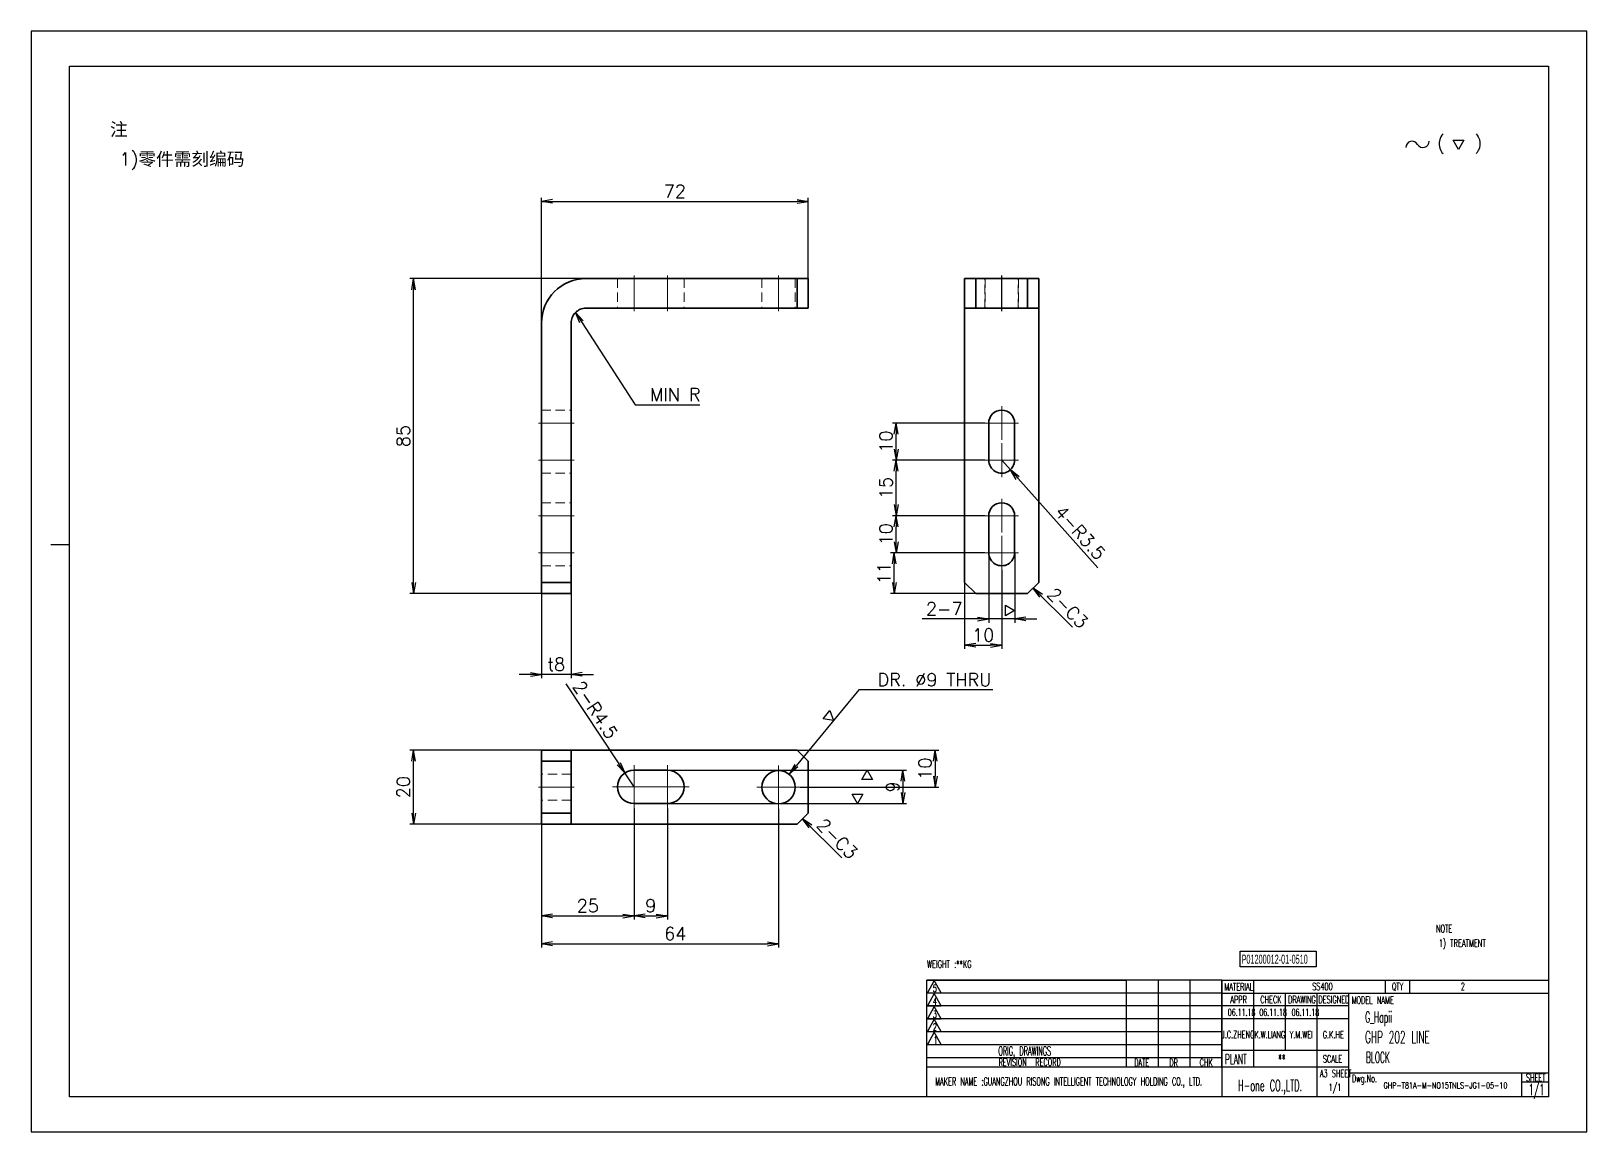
# Model space of a CAD drawing. Header units: millimetres. Extents: x 9439 to 18429, y 1498 to 3280.
# Drawn here: x 14907.3 to 15327.3, y 1498.1 to 1795.1 of the extents above; entities that cross this region are included whole.
import ezdxf
from ezdxf.enums import TextEntityAlignment as Align

# ---------------------------------------------------------------- set-up
doc = ezdxf.new("R2010")
doc.units = ezdxf.units.MM
doc.linetypes.add('CENTER-HOKUTO', pattern=[23, 20, -1, 1, -1])
doc.linetypes.add('HIDDEN-HOKUTO', pattern=[3.8, 2.5, -1.3])
doc.layers.add('AM_7', color=2, linetype='CENTER-HOKUTO', lineweight=30)
doc.layers.add('AM_HID', color=1, linetype='HIDDEN-HOKUTO', lineweight=25)
doc.layers.add('title_frame', color=7, linetype='Continuous')
doc.layers.add('word_dim', color=253, linetype='Continuous')
doc.styles.add('MX_NOTE_STANDARD', font='txt.shx', dxfattribs={"bigfont": 'bigfont.shx'})
doc.styles.get("Standard").update_dxf_attribs({"font": 'romans.shx', "bigfont": 'bigfont.shx'})
doc.dimstyles.new('RS1-1', dxfattribs={"dimtxt": 3.5, "dimasz": 3, "dimexe": 1, "dimexo": 0, "dimgap": 1, "dimtad": 3, "dimdsep": 46, "dimtxsty": 'Standard', "dimblk1": 'OPEN', "dimblk2": 'OPEN', "dimsah": 1, "dimcen": 0, "dimclrd": 256, "dimclre": 256, "dimclrt": 3, "dimazin": 2, "dimtfac": 1, "dimtmove": 0, "dimatfit": 3, "dimldrblk": 'OPEN', "dimfxl": 0, "dimtolj": 1, "dimtzin": 0, "dimarcsym": 0})

# ---------------------------------------------------------------- blocks, each defined once
blk = doc.blocks.new('A$C404331B6')
at = {"layer": 'title_frame'}
for p, q in [((0, -31.5), (0, 0)), ((0, 0), (53.9, 0)), ((79.62, 0), (0, 0)), ((53.9, -23.5), (53.9, 0)), ((62.48, -23.5), (62.48, 0)), ((62.48, -23.5), (62.48, 0)), ((71.05, -23.5), (71.05, 0)), ((71.05, -23.5), (71.05, 0)), ((79.62, 0), (79.62, -31.5)), ((79.62, 0), (167.83, 0)), ((88.2, -23.5), (88.2, 0)), ((123.73, 0), (123.73, -3.5)), ((130.3, 0), (130.3, -3.5)), ((53.9, -3.5), (0, -3.5)), ((79.62, -3.5), (0, -3.5)), ((1.98, -0.12), (0.1, -3.45)), ((0.1, -3.45), (3.86, -3.45)), ((1.98, -3.6), (0.1, -6.92)), ((3.86, -3.45), (1.98, -0.12)), ((3.86, -6.92), (1.98, -3.6)), ((79.62, -3.5), (167.83, -3.5)), ((96.78, -18.9), (96.78, -3.5)), ((105.35, -31.5), (105.35, -3.5)), ((113.92, -31.5), (113.92, -3.5)), ((53.9, -7), (0, -7)), ((79.62, -7), (0, -7)), ((0.1, -6.92), (3.86, -6.92)), ((1.98, -7.13), (0.1, -10.45)), ((3.86, -10.45), (1.98, -7.13)), ((113.92, -7), (79.62, -7)), ((53.9, -10.5), (0, -10.5)), ((79.62, -10.5), (0, -10.5)), ((0.1, -10.45), (3.86, -10.45)), ((1.98, -10.54), (0.1, -13.87)), ((3.86, -13.87), (1.98, -10.54)), ((113.92, -10.5), (79.62, -10.5)), ((53.9, -14), (0, -14)), ((79.62, -14), (0, -14)), ((0.1, -13.87), (3.86, -13.87)), ((1.98, -14.07), (0.1, -17.4)), ((3.86, -17.4), (1.98, -14.07)), ((53.9, -17.5), (0, -17.5)), ((79.62, -17.5), (0, -17.5)), ((53.9, -21), (0, -21)), ((79.62, -21), (0, -21)), ((0.1, -17.4), (3.86, -17.4)), ((79.62, -18.9), (113.92, -18.9)), ((79.62, -23.5), (0, -23.5)), ((113.92, -23.5), (79.62, -23.5)), ((113.92, -25), (167.83, -25)), ((160.48, -25), (160.48, -31.5)), ((160.48, -27.5), (167.83, -27.5)), ((167.83, -31.5), (0, -31.5))]:
    blk.add_line(p, q, dxfattribs=at)
at = {"layer": 'title_frame', "color": 3, "style": 'MX_NOTE_STANDARD', "width": 0.5341}
for s, height, p in [('5', 1.92, (1.59, -3.22)), ('MATERIAL', 1.973, (80.3, -2.79)), ('QTY', 1.973, (125.5, -2.7)), ('4', 1.92, (1.59, -6.7)), ('3', 1.92, (1.59, -10.23)), ('APPR', 1.973, (81.89, -6.26)), ('CHECK', 1.973, (89.99, -6.26)), ('DRAWING', 1.973, (97.51, -6.26)), ('DESIGNED', 1.973, (105.7, -6.26)), ('MODEL NAME', 1.973, (114.63, -6.41)), ('2', 1.92, (1.59, -13.64)), ('1', 1.92, (1.78, -17.17)), ('ORIG, DRAWINGS', 2.4112, (19.27, -20.34)), ('PLANT', 2.74, (80.46, -22.73)), ('SCALE', 1.973, (106.88, -22.28)), ('REVISION  RECORD', 1.9728, (19.32, -23.18)), ('DATE', 1.973, (55.94, -23.26)), ('DR', 1.973, (65.43, -23.27)), ('CHK', 1.973, (73.61, -23.23)), ('MAKER NAME :GUANGZHOU RISONG INTELLIGENT TECHNOLOGY HOLDING CO., LTD.', 2.16, (2.22, -28.43)), ('Dwg.No.', 1.973, (114.71, -27.52)), ('SHEET', 1.973, (161.71, -27.29))]:
    blk.add_text(s, height=height, dxfattribs=at).set_placement(p)
blk = doc.blocks.new('shiage0')
at = {"layer": 'word_dim', "color": 3, "linetype": 'Continuous'}
for centre, start, end in [((1.69, 0), 30, 180), ((4.61, 1.69), 210, 0)]:
    blk.add_arc(centre, 1.69, start, end, dxfattribs=at)
blk = doc.blocks.new('12')
at = {"layer": 'title_frame', "color": 3, "linetype": 'Continuous'}
blk.add_lwpolyline([(20.46, 3.03), (19.01, 5.53), (21.9, 5.53)], close=True, dxfattribs=at)
blk.add_blockref('shiage0', (6.23, 3.56), dxfattribs=at)
blk.add_text('(   )', height=3.5, dxfattribs=at).set_placement((14.64, 3.08))
blk = doc.blocks.new('_Open')
at = {"color": 0, "lineweight": -2}
for p, q in [((-1, 0.17), (0, 0)), ((-1, -0.17), (0, 0)), ((0, 0), (-1, 0))]:
    blk.add_line(p, q, dxfattribs=at)
blk = doc.blocks.new('*D138')
at = {"layer": 'DEFPOINTS', "color": 0, "linetype": 'Continuous', "ltscale": 2}
for p in [(15010.6, 1728.36), (15057.13, 1728.36), (15049.13, 1643.36)]:
    blk.add_point(p, dxfattribs=at)
at = {"layer": 'word_dim', "linetype": 'Continuous', "lineweight": -2, "ltscale": 2}
for p, q in [((15057.13, 1728.36), (15009.6, 1728.36)), ((15010.6, 1646.36), (15010.6, 1725.36)), ((15049.13, 1643.36), (15009.6, 1643.36))]:
    blk.add_line(p, q, dxfattribs=at)
at = {"layer": 'word_dim', "linetype": 'Continuous', "lineweight": -2, "ltscale": 2, "xscale": 3, "yscale": 3, "zscale": 3}
for p, rotation in [((15010.6, 1728.36), 90), ((15010.6, 1643.36), 270)]:
    blk.add_blockref('_Open', p, dxfattribs=dict(at, rotation=rotation))
at = {"layer": 'word_dim', "color": 3, "linetype": 'Continuous', "ltscale": 2, "insert": (15007.85, 1685.86), "char_height": 3.5, "attachment_point": 5, "rotation": 90}
blk.add_mtext('\\A1;85', dxfattribs=at)
blk = doc.blocks.new('*D139')
at = {"layer": 'DEFPOINTS', "color": 0, "linetype": 'Continuous', "ltscale": 2}
for p in [(15117.13, 1749.17), (15117.13, 1728.36), (15045.13, 1684.65)]:
    blk.add_point(p, dxfattribs=at)
at = {"layer": 'word_dim', "linetype": 'Continuous', "lineweight": -2, "ltscale": 2}
for p, q in [((15045.13, 1684.65), (15045.13, 1750.17)), ((15048.13, 1749.17), (15114.13, 1749.17)), ((15117.13, 1728.36), (15117.13, 1750.17))]:
    blk.add_line(p, q, dxfattribs=at)
at = {"layer": 'word_dim', "linetype": 'Continuous', "lineweight": -2, "ltscale": 2, "xscale": 3, "yscale": 3, "zscale": 3, "rotation": 180}
blk.add_blockref('_Open', (15045.13, 1749.17), dxfattribs=at)
at = {"layer": 'word_dim', "linetype": 'Continuous', "lineweight": -2, "ltscale": 2, "xscale": 3, "yscale": 3, "zscale": 3}
blk.add_blockref('_Open', (15117.13, 1749.17), dxfattribs=at)
at = {"layer": 'word_dim', "color": 3, "linetype": 'Continuous', "ltscale": 2, "insert": (15081.13, 1751.92), "char_height": 3.5, "attachment_point": 5}
blk.add_mtext('\\A1;72', dxfattribs=at)
blk = doc.blocks.new('*D140')
at = {"layer": 'DEFPOINTS', "color": 0, "linetype": 'Continuous', "ltscale": 2}
for p in [(15045.13, 1643.36), (15053.13, 1643.36), (15045.13, 1621.55)]:
    blk.add_point(p, dxfattribs=at)
at = {"layer": 'word_dim', "linetype": 'Continuous', "lineweight": -2, "ltscale": 2}
for p, q in [((15045.13, 1643.36), (15045.13, 1620.55)), ((15053.13, 1643.36), (15053.13, 1620.55)), ((15042.13, 1621.55), (15039.13, 1621.55)), ((15053.13, 1621.55), (15045.13, 1621.55)), ((15056.13, 1621.55), (15059.13, 1621.55))]:
    blk.add_line(p, q, dxfattribs=at)
at = {"layer": 'word_dim', "linetype": 'Continuous', "lineweight": -2, "ltscale": 2, "xscale": 3, "yscale": 3, "zscale": 3}
blk.add_blockref('_Open', (15045.13, 1621.55), dxfattribs=at)
at = {"layer": 'word_dim', "linetype": 'Continuous', "lineweight": -2, "ltscale": 2, "xscale": 3, "yscale": 3, "zscale": 3, "rotation": 180}
blk.add_blockref('_Open', (15053.13, 1621.55), dxfattribs=at)
at = {"layer": 'word_dim', "color": 3, "linetype": 'Continuous', "ltscale": 2, "insert": (15049.13, 1624.3), "char_height": 3.5, "attachment_point": 5}
blk.add_mtext('\\A1;t8', dxfattribs=at)
blk = doc.blocks.new('*D141')
at = {"layer": 'DEFPOINTS', "color": 0, "linetype": 'Continuous', "ltscale": 2}
for p in [(15169.37, 1649.81), (15159.37, 1646.36), (15169.37, 1629.42)]:
    blk.add_point(p, dxfattribs=at)
at = {"layer": 'word_dim', "linetype": 'Continuous', "lineweight": -2, "ltscale": 2}
for p, q in [((15169.37, 1649.81), (15169.37, 1628.42)), ((15159.37, 1646.36), (15159.37, 1628.42)), ((15162.37, 1629.42), (15166.37, 1629.42))]:
    blk.add_line(p, q, dxfattribs=at)
at = {"layer": 'word_dim', "linetype": 'Continuous', "lineweight": -2, "ltscale": 2, "xscale": 3, "yscale": 3, "zscale": 3, "rotation": 180}
blk.add_blockref('_Open', (15159.37, 1629.42), dxfattribs=at)
at = {"layer": 'word_dim', "linetype": 'Continuous', "lineweight": -2, "ltscale": 2, "xscale": 3, "yscale": 3, "zscale": 3}
blk.add_blockref('_Open', (15169.37, 1629.42), dxfattribs=at)
at = {"layer": 'word_dim', "color": 3, "linetype": 'Continuous', "ltscale": 2, "insert": (15164.37, 1632.17), "char_height": 3.5, "attachment_point": 5}
blk.add_mtext('\\A1;10', dxfattribs=at)
blk = doc.blocks.new('*D142')
at = {"layer": 'DEFPOINTS', "color": 0, "linetype": 'Continuous', "ltscale": 2}
for p in [(15140.37, 1654.36), (15164.82, 1654.36), (15162.37, 1643.36)]:
    blk.add_point(p, dxfattribs=at)
at = {"layer": 'word_dim', "linetype": 'Continuous', "lineweight": -2, "ltscale": 2}
for p, q in [((15164.82, 1654.36), (15139.37, 1654.36)), ((15140.37, 1646.36), (15140.37, 1651.36)), ((15162.37, 1643.36), (15139.37, 1643.36))]:
    blk.add_line(p, q, dxfattribs=at)
at = {"layer": 'word_dim', "linetype": 'Continuous', "lineweight": -2, "ltscale": 2, "xscale": 3, "yscale": 3, "zscale": 3}
for p, rotation in [((15140.37, 1654.36), 90), ((15140.37, 1643.36), 270)]:
    blk.add_blockref('_Open', p, dxfattribs=dict(at, rotation=rotation))
at = {"layer": 'word_dim', "color": 3, "linetype": 'Continuous', "ltscale": 2, "insert": (15137.62, 1648.86), "char_height": 3.5, "attachment_point": 5, "rotation": 90}
blk.add_mtext('\\A1;11', dxfattribs=at)
blk = doc.blocks.new('*D143')
at = {"layer": 'DEFPOINTS', "color": 0, "linetype": 'Continuous', "ltscale": 2}
for p in [(15140.87, 1664.36), (15164.82, 1664.36), (15164.82, 1654.36)]:
    blk.add_point(p, dxfattribs=at)
at = {"layer": 'word_dim', "linetype": 'Continuous', "lineweight": -2, "ltscale": 2}
for p, q in [((15164.82, 1664.36), (15139.87, 1664.36)), ((15140.87, 1657.36), (15140.87, 1661.36)), ((15164.82, 1654.36), (15139.87, 1654.36))]:
    blk.add_line(p, q, dxfattribs=at)
at = {"layer": 'word_dim', "linetype": 'Continuous', "lineweight": -2, "ltscale": 2, "xscale": 3, "yscale": 3, "zscale": 3}
for p, rotation in [((15140.87, 1664.36), 90), ((15140.87, 1654.36), 270)]:
    blk.add_blockref('_Open', p, dxfattribs=dict(at, rotation=rotation))
at = {"layer": 'word_dim', "color": 3, "linetype": 'Continuous', "ltscale": 2, "insert": (15138.12, 1659.36), "char_height": 3.5, "attachment_point": 5, "rotation": 90}
blk.add_mtext('\\A1;10', dxfattribs=at)
blk = doc.blocks.new('*D144')
at = {"layer": 'DEFPOINTS', "color": 0, "linetype": 'Continuous', "ltscale": 2}
for p in [(15140.87, 1679.36), (15164.82, 1679.36), (15164.82, 1664.36)]:
    blk.add_point(p, dxfattribs=at)
at = {"layer": 'word_dim', "linetype": 'Continuous', "lineweight": -2, "ltscale": 2}
for p, q in [((15164.82, 1679.36), (15139.87, 1679.36)), ((15140.87, 1667.36), (15140.87, 1676.36)), ((15164.82, 1664.36), (15139.87, 1664.36))]:
    blk.add_line(p, q, dxfattribs=at)
at = {"layer": 'word_dim', "linetype": 'Continuous', "lineweight": -2, "ltscale": 2, "xscale": 3, "yscale": 3, "zscale": 3}
for p, rotation in [((15140.87, 1679.36), 90), ((15140.87, 1664.36), 270)]:
    blk.add_blockref('_Open', p, dxfattribs=dict(at, rotation=rotation))
at = {"layer": 'word_dim', "color": 3, "linetype": 'Continuous', "ltscale": 2, "insert": (15138.12, 1671.86), "char_height": 3.5, "attachment_point": 5, "rotation": 90}
blk.add_mtext('\\A1;15', dxfattribs=at)
blk = doc.blocks.new('*D145')
at = {"layer": 'DEFPOINTS', "color": 0, "linetype": 'Continuous', "ltscale": 2}
for p in [(15140.87, 1689.36), (15164.82, 1689.36), (15164.82, 1679.36)]:
    blk.add_point(p, dxfattribs=at)
at = {"layer": 'word_dim', "linetype": 'Continuous', "lineweight": -2, "ltscale": 2}
for p, q in [((15164.82, 1689.36), (15139.87, 1689.36)), ((15140.87, 1682.36), (15140.87, 1686.36)), ((15164.82, 1679.36), (15139.87, 1679.36))]:
    blk.add_line(p, q, dxfattribs=at)
at = {"layer": 'word_dim', "linetype": 'Continuous', "lineweight": -2, "ltscale": 2, "xscale": 3, "yscale": 3, "zscale": 3}
for p, rotation in [((15140.87, 1689.36), 90), ((15140.87, 1679.36), 270)]:
    blk.add_blockref('_Open', p, dxfattribs=dict(at, rotation=rotation))
at = {"layer": 'word_dim', "color": 3, "linetype": 'Continuous', "ltscale": 2, "insert": (15138.12, 1684.36), "char_height": 3.5, "attachment_point": 5, "rotation": 90}
blk.add_mtext('\\A1;10', dxfattribs=at)
blk = doc.blocks.new('*D146')
at = {"layer": 'DEFPOINTS', "color": 0, "linetype": 'Continuous', "ltscale": 2}
for p in [(15169.37, 1679.36), (15171.7, 1676.76)]:
    blk.add_point(p, dxfattribs=at)
at = {"layer": 'word_dim', "linetype": 'Continuous', "lineweight": -2, "ltscale": 2}
for p, q in [((15169.37, 1679.36), (15171.7, 1676.76)), ((15195.34, 1650.31), (15173.7, 1674.52))]:
    blk.add_line(p, q, dxfattribs=at)
at = {"layer": 'word_dim', "linetype": 'Continuous', "lineweight": -2, "ltscale": 2, "xscale": 3, "yscale": 3, "zscale": 3, "rotation": 131.7998130804722}
blk.add_blockref('_Open', (15171.7, 1676.76), dxfattribs=at)
at = {"layer": 'word_dim', "color": 3, "linetype": 'Continuous', "ltscale": 2, "insert": (15190.56, 1659.79), "char_height": 3.5, "attachment_point": 5, "rotation": 311.7998}
blk.add_mtext('\\A1;4-R3.5', dxfattribs=at)
blk = doc.blocks.new('*D147')
at = {"layer": 'DEFPOINTS', "color": 0, "linetype": 'Continuous', "ltscale": 2}
for p in [(15165.87, 1654.36), (15172.87, 1654.36), (15172.87, 1636.51)]:
    blk.add_point(p, dxfattribs=at)
at = {"layer": 'word_dim', "linetype": 'Continuous', "lineweight": -2, "ltscale": 2}
for p, q in [((15165.87, 1654.36), (15165.87, 1635.51)), ((15172.87, 1654.36), (15172.87, 1635.51)), ((15162.87, 1636.51), (15147.87, 1636.51)), ((15172.87, 1636.51), (15165.87, 1636.51)), ((15175.87, 1636.51), (15178.87, 1636.51))]:
    blk.add_line(p, q, dxfattribs=at)
at = {"layer": 'word_dim', "linetype": 'Continuous', "lineweight": -2, "ltscale": 2, "xscale": 3, "yscale": 3, "zscale": 3}
blk.add_blockref('_Open', (15165.87, 1636.51), dxfattribs=at)
at = {"layer": 'word_dim', "linetype": 'Continuous', "lineweight": -2, "ltscale": 2, "xscale": 3, "yscale": 3, "zscale": 3, "rotation": 180}
blk.add_blockref('_Open', (15172.87, 1636.51), dxfattribs=at)
at = {"layer": 'word_dim', "color": 3, "linetype": 'Continuous', "ltscale": 2, "insert": (15153.87, 1639.26), "char_height": 3.5, "attachment_point": 5}
blk.add_mtext('\\A1;2-7', dxfattribs=at)
blk = doc.blocks.new('*D149')
at = {"layer": 'DEFPOINTS', "color": 0, "linetype": 'Continuous', "ltscale": 2}
for p in [(15010.6, 1601.12), (15049.13, 1601.12), (15047.29, 1581.12)]:
    blk.add_point(p, dxfattribs=at)
at = {"layer": 'word_dim', "linetype": 'Continuous', "lineweight": -2, "ltscale": 2}
for p, q in [((15049.13, 1601.12), (15009.6, 1601.12)), ((15010.6, 1584.12), (15010.6, 1598.12)), ((15047.29, 1581.12), (15009.6, 1581.12))]:
    blk.add_line(p, q, dxfattribs=at)
at = {"layer": 'word_dim', "linetype": 'Continuous', "lineweight": -2, "ltscale": 2, "xscale": 3, "yscale": 3, "zscale": 3}
for p, rotation in [((15010.6, 1601.12), 90), ((15010.6, 1581.12), 270)]:
    blk.add_blockref('_Open', p, dxfattribs=dict(at, rotation=rotation))
at = {"layer": 'word_dim', "color": 3, "linetype": 'Continuous', "ltscale": 2, "insert": (15007.85, 1591.12), "char_height": 3.5, "attachment_point": 5, "rotation": 90}
blk.add_mtext('\\A1;20', dxfattribs=at)
blk = doc.blocks.new('*D150')
at = {"layer": 'DEFPOINTS', "color": 0, "linetype": 'Continuous', "ltscale": 2}
for p in [(15070.13, 1585.36), (15045.13, 1582.62), (15070.13, 1556.38)]:
    blk.add_point(p, dxfattribs=at)
at = {"layer": 'word_dim', "linetype": 'Continuous', "lineweight": -2, "ltscale": 2}
for p, q in [((15070.13, 1585.36), (15070.13, 1555.38)), ((15045.13, 1582.62), (15045.13, 1555.38)), ((15048.13, 1556.38), (15067.13, 1556.38))]:
    blk.add_line(p, q, dxfattribs=at)
at = {"layer": 'word_dim', "linetype": 'Continuous', "lineweight": -2, "ltscale": 2, "xscale": 3, "yscale": 3, "zscale": 3, "rotation": 180}
blk.add_blockref('_Open', (15045.13, 1556.38), dxfattribs=at)
at = {"layer": 'word_dim', "linetype": 'Continuous', "lineweight": -2, "ltscale": 2, "xscale": 3, "yscale": 3, "zscale": 3}
blk.add_blockref('_Open', (15070.13, 1556.38), dxfattribs=at)
at = {"layer": 'word_dim', "color": 3, "linetype": 'Continuous', "ltscale": 2, "insert": (15057.63, 1559.13), "char_height": 3.5, "attachment_point": 5}
blk.add_mtext('\\A1;25', dxfattribs=at)
blk = doc.blocks.new('*D151')
at = {"layer": 'DEFPOINTS', "color": 0, "linetype": 'Continuous', "ltscale": 2}
for p in [(15070.13, 1585.36), (15079.13, 1585.36), (15079.13, 1556.38)]:
    blk.add_point(p, dxfattribs=at)
at = {"layer": 'word_dim', "linetype": 'Continuous', "lineweight": -2, "ltscale": 2}
for p, q in [((15070.13, 1585.36), (15070.13, 1555.38)), ((15079.13, 1585.36), (15079.13, 1555.38)), ((15073.13, 1556.38), (15076.13, 1556.38))]:
    blk.add_line(p, q, dxfattribs=at)
at = {"layer": 'word_dim', "linetype": 'Continuous', "lineweight": -2, "ltscale": 2, "xscale": 3, "yscale": 3, "zscale": 3, "rotation": 180}
blk.add_blockref('_Open', (15070.13, 1556.38), dxfattribs=at)
at = {"layer": 'word_dim', "linetype": 'Continuous', "lineweight": -2, "ltscale": 2, "xscale": 3, "yscale": 3, "zscale": 3}
blk.add_blockref('_Open', (15079.13, 1556.38), dxfattribs=at)
at = {"layer": 'word_dim', "color": 3, "linetype": 'Continuous', "ltscale": 2, "insert": (15074.63, 1559.13), "char_height": 3.5, "attachment_point": 5}
blk.add_mtext('\\A1;9', dxfattribs=at)
blk = doc.blocks.new('*D152')
at = {"layer": 'DEFPOINTS', "color": 0, "linetype": 'Continuous', "ltscale": 2}
for p in [(15109.13, 1585.27), (15045.13, 1582.62), (15109.13, 1548.86)]:
    blk.add_point(p, dxfattribs=at)
at = {"layer": 'word_dim', "linetype": 'Continuous', "lineweight": -2, "ltscale": 2}
for p, q in [((15109.13, 1585.27), (15109.13, 1547.86)), ((15045.13, 1582.62), (15045.13, 1547.86)), ((15048.13, 1548.86), (15106.13, 1548.86))]:
    blk.add_line(p, q, dxfattribs=at)
at = {"layer": 'word_dim', "linetype": 'Continuous', "lineweight": -2, "ltscale": 2, "xscale": 3, "yscale": 3, "zscale": 3, "rotation": 180}
blk.add_blockref('_Open', (15045.13, 1548.86), dxfattribs=at)
at = {"layer": 'word_dim', "linetype": 'Continuous', "lineweight": -2, "ltscale": 2, "xscale": 3, "yscale": 3, "zscale": 3}
blk.add_blockref('_Open', (15109.13, 1548.86), dxfattribs=at)
at = {"layer": 'word_dim', "color": 3, "linetype": 'Continuous', "ltscale": 2, "insert": (15081.26, 1551.61), "char_height": 3.5, "attachment_point": 5}
blk.add_mtext('\\A1;64', dxfattribs=at)
blk = doc.blocks.new('*D153')
at = {"layer": 'DEFPOINTS', "color": 0, "linetype": 'Continuous', "ltscale": 2}
for p in [(15114.13, 1601.12), (15114.98, 1591.12), (15151.43, 1591.12)]:
    blk.add_point(p, dxfattribs=at)
at = {"layer": 'word_dim', "linetype": 'Continuous', "lineweight": -2, "ltscale": 2}
for p, q in [((15114.13, 1601.12), (15152.43, 1601.12)), ((15151.43, 1598.12), (15151.43, 1594.12)), ((15114.98, 1591.12), (15152.43, 1591.12))]:
    blk.add_line(p, q, dxfattribs=at)
at = {"layer": 'word_dim', "linetype": 'Continuous', "lineweight": -2, "ltscale": 2, "xscale": 3, "yscale": 3, "zscale": 3}
for p, rotation in [((15151.43, 1601.12), 90), ((15151.43, 1591.12), 270)]:
    blk.add_blockref('_Open', p, dxfattribs=dict(at, rotation=rotation))
at = {"layer": 'word_dim', "color": 3, "linetype": 'Continuous', "ltscale": 2, "insert": (15148.68, 1596.12), "char_height": 3.5, "attachment_point": 5, "rotation": 90}
blk.add_mtext('\\A1;10', dxfattribs=at)
blk = doc.blocks.new('*D154')
at = {"layer": 'DEFPOINTS', "color": 0, "linetype": 'Continuous', "ltscale": 2}
for p in [(15067.64, 1594.96), (15070.13, 1591.21)]:
    blk.add_point(p, dxfattribs=at)
at = {"layer": 'word_dim', "linetype": 'Continuous', "lineweight": -2, "ltscale": 2}
for p, q in [((15051.68, 1619.02), (15065.98, 1597.46)), ((15070.13, 1591.21), (15067.64, 1594.96))]:
    blk.add_line(p, q, dxfattribs=at)
at = {"layer": 'word_dim', "linetype": 'Continuous', "lineweight": -2, "ltscale": 2, "xscale": 3, "yscale": 3, "zscale": 3, "rotation": 303.5488222479664}
blk.add_blockref('_Open', (15067.64, 1594.96), dxfattribs=at)
at = {"layer": 'word_dim', "color": 3, "linetype": 'Continuous', "ltscale": 2, "insert": (15059.64, 1612), "char_height": 3.5, "attachment_point": 5, "rotation": 303.5488}
blk.add_mtext('\\A1;2-R4.5', dxfattribs=at)
blk = doc.blocks.new('*D148')
at = {"layer": 'DEFPOINTS', "color": 0, "linetype": 'Continuous', "ltscale": 2}
for p in [(15079.13, 1595.71), (15079.13, 1586.71), (15142.71, 1586.71)]:
    blk.add_point(p, dxfattribs=at)
at = {"layer": 'word_dim', "linetype": 'Continuous', "lineweight": -2, "ltscale": 2}
for p, q in [((15079.13, 1595.71), (15143.71, 1595.71)), ((15142.71, 1592.71), (15142.71, 1589.71)), ((15079.13, 1586.71), (15143.71, 1586.71))]:
    blk.add_line(p, q, dxfattribs=at)
at = {"layer": 'word_dim', "linetype": 'Continuous', "lineweight": -2, "ltscale": 2, "xscale": 3, "yscale": 3, "zscale": 3}
for p, rotation in [((15142.71, 1595.71), 90), ((15142.71, 1586.71), 270)]:
    blk.add_blockref('_Open', p, dxfattribs=dict(at, rotation=rotation))
at = {"layer": 'word_dim', "color": 3, "linetype": 'Continuous', "ltscale": 2, "insert": (15139.96, 1591.21), "char_height": 3.5, "attachment_point": 5, "rotation": 90}
blk.add_mtext('\\A1;9', dxfattribs=at)
blk = doc.blocks.new('*D155')
at = {"layer": 'DEFPOINTS', "color": 0, "linetype": 'Continuous', "ltscale": 2}
for p in [(15111.99, 1594.6), (15106.26, 1587.65)]:
    blk.add_point(p, dxfattribs=at)
at = {"layer": 'word_dim', "linetype": 'Continuous', "lineweight": -2, "ltscale": 2}
for p, q in [((15130.77, 1617.36), (15113.9, 1596.91)), ((15166.97, 1617.36), (15130.77, 1617.36))]:
    blk.add_line(p, q, dxfattribs=at)
at = {"layer": 'word_dim', "linetype": 'Continuous', "lineweight": -2, "ltscale": 2, "xscale": 3, "yscale": 3, "zscale": 3, "rotation": 230.4779718164618}
blk.add_blockref('_Open', (15111.99, 1594.6), dxfattribs=at)
at = {"layer": 'word_dim', "color": 3, "linetype": 'Continuous', "ltscale": 2, "insert": (15151.2, 1620.11), "char_height": 3.5, "attachment_point": 5}
blk.add_mtext('\\A1;DR. ∅9 THRU', dxfattribs=at)
blk = doc.blocks.new('shiage1')
at = {"layer": 'word_dim', "color": 3, "linetype": 'Continuous'}
for p, q in [((0, 0), (-1.44, 2.5)), ((-1.44, 2.5), (1.44, 2.5)), ((1.44, 2.5), (0, 0))]:
    blk.add_line(p, q, dxfattribs=at)

msp = doc.modelspace()

# ---------------------------------------------------------------- linework, layer by layer
at = {"color": 7, "lineweight": 35}
for p, q in [((15057.126, 1728.365), (15114.126, 1728.365)), ((15057.126, 1720.365), (15114.126, 1720.365)), ((15045.126, 1646.365), (15045.126, 1716.365)), ((15053.126, 1646.365), (15053.126, 1716.365)), ((15159.366, 1646.365), (15159.366, 1716.365)), ((15179.366, 1646.365), (15179.366, 1716.365)), ((15057.126, 1601.125), (15114.126, 1601.125)), ((15057.126, 1581.125), (15114.126, 1581.125))]:
    msp.add_line(p, q, dxfattribs=at)
at = {"color": 7, "lineweight": 35, "ltscale": 0.2}
for p, q in [((15114.126, 1720.365), (15114.126, 1728.365)), ((15117.126, 1720.365), (15117.126, 1728.365)), ((15159.366, 1720.365), (15159.366, 1728.365)), ((15162.366, 1720.365), (15162.366, 1728.365)), ((15176.366, 1720.365), (15176.366, 1728.365)), ((15179.366, 1720.365), (15179.366, 1728.365)), ((15045.126, 1646.365), (15053.126, 1646.365)), ((15045.126, 1643.365), (15053.126, 1643.365)), ((15045.126, 1601.125), (15053.126, 1601.125)), ((15045.126, 1598.125), (15053.126, 1598.125)), ((15045.126, 1584.125), (15053.126, 1584.125)), ((15045.126, 1581.125), (15053.126, 1581.125))]:
    msp.add_line(p, q, dxfattribs=at)
at = {"color": 7, "lineweight": 35, "ltscale": 0.075}
for p, q in [((15117.126, 1728.365), (15114.126, 1728.365)), ((15162.366, 1728.365), (15159.366, 1728.365)), ((15179.366, 1728.365), (15176.366, 1728.365)), ((15114.126, 1720.365), (15117.126, 1720.365)), ((15159.366, 1720.365), (15162.366, 1720.365)), ((15176.366, 1720.365), (15179.366, 1720.365)), ((15045.126, 1643.365), (15045.126, 1646.365)), ((15053.126, 1643.365), (15053.126, 1646.365)), ((15045.126, 1598.125), (15045.126, 1601.125)), ((15053.126, 1598.125), (15053.126, 1601.125)), ((15045.126, 1584.125), (15045.126, 1581.125)), ((15053.126, 1584.125), (15053.126, 1581.125))]:
    msp.add_line(p, q, dxfattribs=at)
at = {"color": 7, "lineweight": 35, "ltscale": 0.35}
for p, q in [((15162.366, 1728.365), (15176.366, 1728.365)), ((15176.366, 1720.365), (15162.366, 1720.365)), ((15176.366, 1643.365), (15162.366, 1643.365)), ((15045.126, 1598.125), (15045.126, 1584.125)), ((15053.126, 1584.125), (15053.126, 1598.125)), ((15117.126, 1584.125), (15117.126, 1598.125))]:
    msp.add_line(p, q, dxfattribs=at)
at = {"color": 7, "lineweight": 35, "ltscale": 0.1}
for p, q in [((15159.366, 1716.365), (15159.366, 1720.365)), ((15179.366, 1716.365), (15179.366, 1720.365)), ((15053.126, 1601.125), (15057.126, 1601.125)), ((15053.126, 1581.125), (15057.126, 1581.125))]:
    msp.add_line(p, q, dxfattribs=at)
at = {"color": 7, "lineweight": 35, "ltscale": 0.25}
for p, q in [((15165.866, 1679.365), (15165.866, 1689.365)), ((15172.866, 1689.365), (15172.866, 1679.365)), ((15165.866, 1654.365), (15165.866, 1664.365)), ((15172.866, 1664.365), (15172.866, 1654.365))]:
    msp.add_line(p, q, dxfattribs=at)
at = {"color": 7, "lineweight": 35, "ltscale": 0.106066}
for p, q in [((15162.366, 1643.365), (15159.366, 1646.365)), ((15176.366, 1643.365), (15179.366, 1646.365)), ((15114.126, 1601.125), (15117.126, 1598.125)), ((15117.126, 1584.125), (15114.126, 1581.125))]:
    msp.add_line(p, q, dxfattribs=at)
at = {"color": 7, "lineweight": 35, "ltscale": 0.225}
for p, q in [((15070.126, 1595.706), (15079.126, 1595.706)), ((15079.126, 1586.706), (15070.126, 1586.706))]:
    msp.add_line(p, q, dxfattribs=at)
at = {"color": 7, "lineweight": 35}
msp.add_circle((15109.126, 1591.125), 4.5, dxfattribs=at)
for centre, radius, start, end in [((15057.126, 1716.365), 12, 90, 179.99999), ((15057.126, 1716.365), 4, 90, 180.00001), ((15169.366, 1689.365), 3.5, 0, 179.99999), ((15169.366, 1679.365), 3.5, 179.99999, 0), ((15169.366, 1664.365), 3.5, 0, 179.99999), ((15169.366, 1654.365), 3.5, 179.99999, 0), ((15070.126, 1591.206), 4.5, 90, 270), ((15079.126, 1591.206), 4.5, 270, 90)]:
    msp.add_arc(centre, radius, start, end, dxfattribs=at)
at = {"layer": 'AM_7', "color": 2, "lineweight": 13}
for p, q in [((15070.126, 1729.165), (15070.126, 1719.564)), ((15079.126, 1729.165), (15079.126, 1719.564)), ((15109.126, 1729.165), (15109.126, 1719.564)), ((15169.284, 1729.165), (15169.284, 1719.564)), ((15169.366, 1729.165), (15169.366, 1719.564)), ((15169.366, 1693.915), (15169.366, 1684.815)), ((15044.325, 1689.365), (15053.925, 1689.365)), ((15173.916, 1689.365), (15164.816, 1689.365)), ((15169.366, 1683.915), (15169.366, 1674.815)), ((15044.325, 1679.365), (15053.925, 1679.365)), ((15173.916, 1679.365), (15164.816, 1679.365)), ((15169.366, 1668.915), (15169.366, 1659.815)), ((15044.325, 1664.365), (15053.925, 1664.365)), ((15173.916, 1664.365), (15164.816, 1664.365)), ((15169.366, 1658.915), (15169.366, 1649.815)), ((15044.325, 1654.365), (15053.925, 1654.365)), ((15173.916, 1654.365), (15164.816, 1654.365)), ((15070.126, 1597.056), (15070.126, 1585.356)), ((15079.126, 1597.056), (15079.126, 1585.356)), ((15109.126, 1596.975), (15109.126, 1585.275)), ((15044.325, 1591.125), (15053.925, 1591.125)), ((15075.976, 1591.206), (15064.276, 1591.206)), ((15084.976, 1591.206), (15073.276, 1591.206)), ((15114.976, 1591.125), (15103.276, 1591.125))]:
    msp.add_line(p, q, dxfattribs=at)
at = {"layer": 'AM_HID', "color": 1, "lineweight": 13}
for p, q in [((15065.626, 1728.365), (15065.626, 1720.365)), ((15083.626, 1728.365), (15083.626, 1720.365)), ((15104.626, 1728.365), (15104.626, 1720.365)), ((15113.626, 1728.365), (15113.626, 1720.365)), ((15114.126, 1720.365), (15114.126, 1728.365)), ((15164.784, 1720.365), (15164.784, 1728.365)), ((15164.866, 1728.365), (15164.866, 1720.365)), ((15173.784, 1720.365), (15173.784, 1728.365)), ((15173.866, 1728.365), (15173.866, 1720.365)), ((15045.126, 1692.865), (15053.126, 1692.865)), ((15045.126, 1675.865), (15053.126, 1675.865)), ((15045.126, 1667.865), (15053.126, 1667.865)), ((15045.126, 1650.865), (15053.126, 1650.865)), ((15045.126, 1646.365), (15053.126, 1646.365)), ((15053.126, 1594.625), (15045.126, 1594.625)), ((15053.126, 1587.625), (15045.126, 1587.625))]:
    msp.add_line(p, q, dxfattribs=at)
at = {"layer": 'title_frame'}
for p, q in [((14912.672, 1656.621), (14917.672, 1656.621)), ((15233.719, 1546.895), (15254.247, 1546.895)), ((15233.719, 1542.694), (15233.719, 1546.895)), ((15254.247, 1546.895), (15254.247, 1542.694)), ((15254.247, 1542.694), (15233.719, 1542.694)), ((15228.822, 1539.084), (15228.822, 1535.584)), ((15228.822, 1515.584), (15228.822, 1539.084)), ((15228.822, 1539.084), (15228.822, 1507.584)), ((15317.022, 1507.584), (15263.122, 1507.584)), ((15317.022, 1507.584), (15263.122, 1507.584))]:
    msp.add_line(p, q, dxfattribs=at)
at = {"layer": 'title_frame', "color": 4}
msp.add_lwpolyline([(15327.347, 1795.121), (14907.347, 1795.121), (14907.347, 1498.121), (15327.347, 1498.121)], close=True, dxfattribs=at)
at = {"layer": 'title_frame'}
msp.add_lwpolyline([(14917.672, 1785.659), (15317.022, 1785.659), (15317.022, 1507.584), (14917.672, 1507.584)], close=True, dxfattribs=at)
at = {"layer": 'word_dim', "color": 3, "linetype": 'Continuous', "ltscale": 2}
for points in [[(15172.866, 1638.833), (15170.363, 1637.388), (15170.363, 1640.278)], [(15133.026, 1595.706), (15134.471, 1593.204), (15131.581, 1593.204)], [(15130.408, 1586.706), (15128.963, 1589.209), (15131.853, 1589.209)]]:
    msp.add_lwpolyline(points, close=True, dxfattribs=at)

# ---------------------------------------------------------------- block references
at = {"layer": 'word_dim', "linetype": 'Continuous', "ltscale": 2}
msp.add_blockref('12', (15272.241, 1760.159), dxfattribs=at)
at = {"layer": 'word_dim', "color": 3, "linetype": 'Continuous', "ltscale": 2, "rotation": 50.47797181645016}
msp.add_blockref('shiage1', (15123.977, 1609.127), dxfattribs=at)
at = {"layer": 'word_dim', "ltscale": 2}
msp.add_blockref('A$C404331B6', (15149.197, 1539.084), dxfattribs=at)

# ---------------------------------------------------------------- texts
at = {"ltscale": 2, "char_height": 3.5, "attachment_point": 1}
for s, insert, width in [('{\\fSimSun|b0|i0|c134|p2;\\C3;注}', (14928.639, 1770.365), 10.36469), ('{\\Fromans,bigfont|c134;\\C3;1)\\fSimSun|b0|i0|c134|p2;零件需刻编码}', (14931.204, 1762.357), 96.90613)]:
    msp.add_mtext(s, dxfattribs=dict(at, insert=insert, width=width))
at = {"linetype": 'Continuous', "insert": (15267.499, 1528.604), "char_height": 3, "width": 50.9, "attachment_point": 4}
msp.add_mtext('{\\W0.5;\\C3;G_Hapii }', dxfattribs=at)
at = {"color": 3, "linetype": 'Continuous', "insert": (15272.455, 1511.446), "char_height": 1.6, "width": 37.13137, "attachment_point": 1}
msp.add_mtext('{\\W0.65;GHP-T81A-M-NO15TNLS-JG1-05-10}', dxfattribs=at)
at = {"layer": 'title_frame', "color": 3, "style": 'MX_NOTE_STANDARD'}
for s, height, width, p in [('NOTE', 2, 0.5341, (15286.609, 1551.946)), ('1) TREATMENT', 2, 0.5341, (15287.387, 1548.049)), ('WEIGHT :**KG ', 1.96, 0.545, (15149.222, 1542.4)), ('SS400', 1.9728, 0.5341, (15253.196, 1536.382)), ('2', 1.973, 0.5341, (15293.323, 1536.382)), ('06.11.18', 1.9, 0.5341, (15230.409, 1529.408)), ('06.11.18', 1.9, 0.5341, (15238.921, 1529.408)), ('06.11.18', 1.9, 0.5341, (15247.638, 1529.408)), ('GHP 202 LINE', 3.3, 0.5341, (15267.461, 1522.035)), ('**', 2.74, 0.5341, (15244.015, 1516.353)), ('BLOCK', 2.94, 0.5, (15267.709, 1516.771)), ('H-one CO.,LTD.', 3, 0.5341, (15233.178, 1509.133)), ('A3 SHEET', 1.9728, 0.5341, (15255.252, 1512.907)), ('1/1', 1.9728, 0.5341, (15257.604, 1509.153)), ('1/1', 3, 0.5341, (15311.629, 1508.06))]:
    msp.add_text(s, height=height, dxfattribs=dict(at, width=width)).set_placement(p)
at = {"layer": 'title_frame', "color": 3, "style": 'MX_NOTE_STANDARD', "width": 0.5341}
for s, p in [('J.C.ZHENG', (15233.154, 1522.79)), ('K.W.LIANG', (15241.749, 1522.769)), ('Y.M.WEI', (15250.229, 1522.772)), ('G.K.HE', (15258.899, 1522.769))]:
    msp.add_text(s, height=1.9728, dxfattribs=at).set_placement(p, align=Align.BOTTOM_CENTER)
at = {"layer": 'title_frame', "color": 3, "insert": (15234.132, 1545.938), "char_height": 2.45, "width": 4.1107, "attachment_point": 1, "style": 'MX_NOTE_STANDARD'}
msp.add_mtext('{\\f3 of 9 Barcode|b0|i0|c0|p82;\\W0.5;P01200012-01-0510}', dxfattribs=at)
at = {"layer": 'word_dim', "color": 3, "linetype": 'Continuous', "ltscale": 2}
for p in [(15181.366, 1642.865), (15119.126, 1580.625)]:
    msp.add_text('2-C3', height=3.5, rotation=315, dxfattribs=at).set_placement(p)
at = {"layer": 'word_dim', "color": 3, "linetype": 'Continuous', "ltscale": 2, "insert": (15074.413, 1695.32), "char_height": 3.5, "width": 26.72576, "attachment_point": 7}
msp.add_mtext('MIN R', dxfattribs=at)

# ---------------------------------------------------------------- dimensions: what is measured, and where the dimension line sits
at = {"layer": 'word_dim', "linetype": 'Continuous', "ltscale": 2}
for base, p1, p2, picture, middle in [((15117.126, 1749.166), (15045.126, 1684.654), (15117.126, 1728.365), '*D139', (15081.126, 1749.166)), ((15109.126, 1548.86), (15045.126, 1582.625), (15109.126, 1585.275), '*D152', (15081.255, 1548.86))]:
    dim = msp.add_linear_dim(base=base, p1=p1, p2=p2, dimstyle='RS1-1', dxfattribs=at)
    dim.commit()
    dim.dimension.update_dxf_attribs({"geometry": picture, "text_midpoint": middle, "dimtype": 160})
for base, p1, p2, picture, middle in [((15010.603, 1728.365), (15049.126, 1643.365), (15057.126, 1728.365), '*D138', (15007.853, 1685.865)), ((15140.871, 1689.365), (15164.816, 1679.365), (15164.816, 1689.365), '*D145', (15138.121, 1684.365)), ((15140.871, 1679.365), (15164.816, 1664.365), (15164.816, 1679.365), '*D144', (15138.121, 1671.865)), ((15140.871, 1664.365), (15164.816, 1654.365), (15164.816, 1664.365), '*D143', (15138.121, 1659.365)), ((15140.371, 1654.365), (15162.366, 1643.365), (15164.816, 1654.365), '*D142', (15137.621, 1648.865)), ((15010.603, 1601.125), (15047.287, 1581.125), (15049.126, 1601.125), '*D149', (15007.853, 1591.125)), ((15151.433, 1591.125), (15114.126, 1601.125), (15114.976, 1591.125), '*D153', (15148.683, 1596.125)), ((15142.708, 1586.706), (15079.126, 1595.706), (15079.126, 1586.706), '*D148', (15139.958, 1591.206))]:
    dim = msp.add_linear_dim(base=base, p1=p1, p2=p2, angle=90, dimstyle='RS1-1', dxfattribs=at)
    dim.commit()
    dim.dimension.update_dxf_attribs({"geometry": picture, "text_midpoint": middle})
for center, mpoint, text, picture, middle in [((15169.366, 1679.365), (15171.699, 1676.756), '4-<>', '*D146', (15188.509, 1657.954)), ((15070.126, 1591.206), (15067.639, 1594.957), '2-<>', '*D154', (15057.344, 1610.481))]:
    dim = msp.add_radius_dim(center=center, mpoint=mpoint, text=text, dimstyle='RS1-1', dxfattribs=at)
    dim.commit()
    dim.dimension.update_dxf_attribs({"geometry": picture, "text_midpoint": middle, "dimtype": 164})
dim = msp.add_linear_dim(base=(15172.866, 1636.514), p1=(15165.866, 1654.365), p2=(15172.866, 1654.365), text='2-<>', dimstyle='RS1-1', dxfattribs=at)
dim.commit()
dim.dimension.update_dxf_attribs({"geometry": '*D147', "text_midpoint": (15153.866, 1636.514), "dimtype": 160})
for base, p1, p2, picture, middle in [((15169.366, 1629.421), (15159.366, 1646.365), (15169.366, 1649.815), '*D141', (15164.366, 1632.171)), ((15070.126, 1556.385), (15045.126, 1582.625), (15070.126, 1585.356), '*D150', (15057.626, 1559.135)), ((15079.126, 1556.385), (15070.126, 1585.356), (15079.126, 1585.356), '*D151', (15074.626, 1559.135))]:
    dim = msp.add_linear_dim(base=base, p1=p1, p2=p2, dimstyle='RS1-1', dxfattribs=at)
    dim.commit()
    dim.dimension.update_dxf_attribs({"geometry": picture, "text_midpoint": middle})
dim = msp.add_linear_dim(base=(15045.126, 1621.546), p1=(15053.126, 1643.365), p2=(15045.126, 1643.365), text='t<>', dimstyle='RS1-1', dxfattribs=at)
dim.commit()
dim.dimension.update_dxf_attribs({"geometry": '*D140', "text_midpoint": (15049.126, 1624.296)})
dim = msp.add_diameter_dim_2p(p1=(15106.262, 1587.654), p2=(15111.989, 1594.596), text='DR. <> THRU', dimstyle='RS1-1', override={"dimtoh": 1, "dimtofl": 0}, dxfattribs=at)
dim.commit()
dim.dimension.update_dxf_attribs({"geometry": '*D155', "text_midpoint": (15151.199, 1617.356), "dimtype": 163})

# ---------------------------------------------------------------- leaders
at = {"layer": 'word_dim', "linetype": 'Continuous', "ltscale": 2, "annotation_type": 0, "has_hookline": 1, "hookline_direction": 0, "text_width": 13.433}
msp.add_leader([(15054.297, 1719.193), (15070.413, 1694.32), (15073.413, 1694.32)], dimstyle='RS1-1', override={"dimgap": 1, "dimtad": 1}, dxfattribs=at)
at = {"layer": 'word_dim', "linetype": 'Continuous'}
for points in [[(15177.866, 1644.865), (15188.472, 1634.258)], [(15115.626, 1582.625), (15126.232, 1572.018)]]:
    msp.add_leader(points, dimstyle='RS1-1', dxfattribs=at)

doc.saveas('drawing.dxf')
